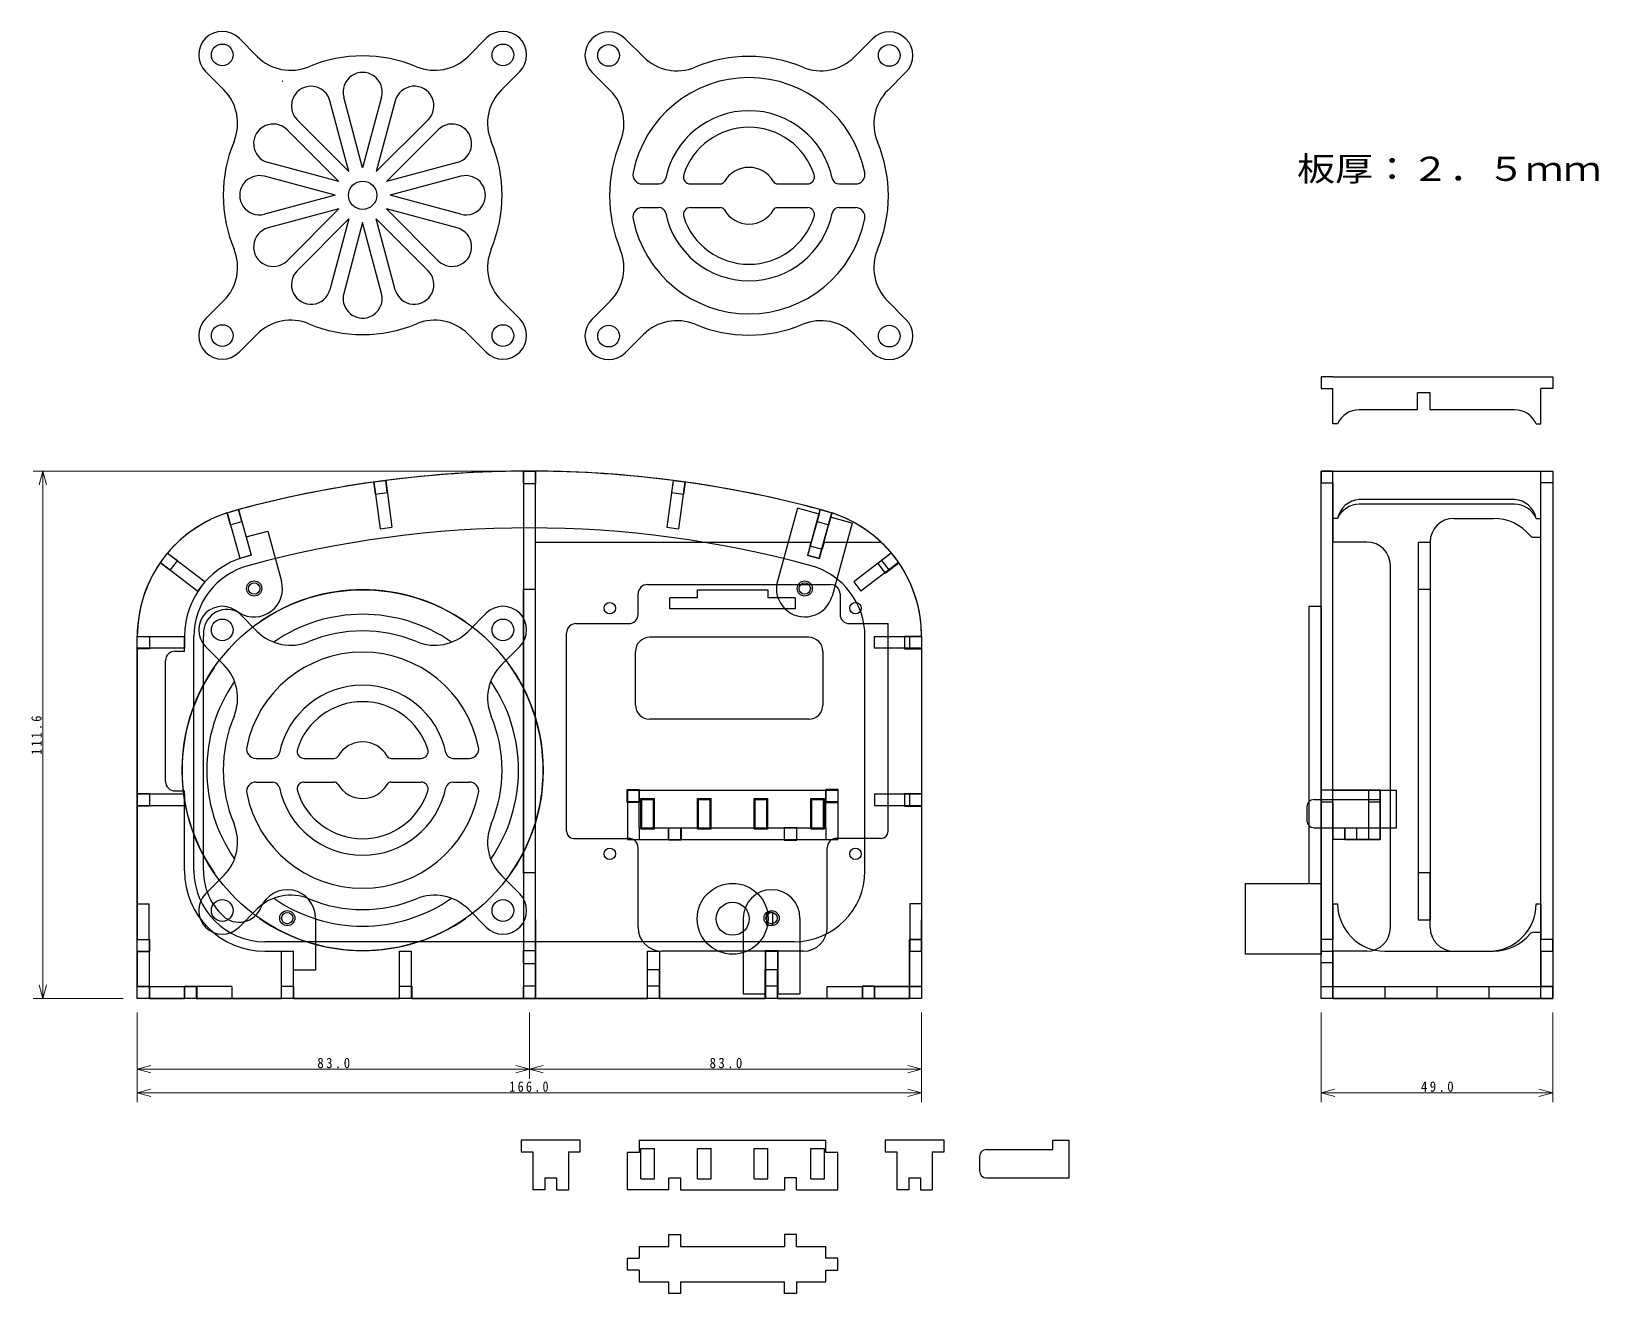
# Model space of a CAD drawing. Units: millimetres on the paper. Extents: x -174 to 157, y -135 to 132.
import ezdxf
from ezdxf.enums import TextEntityAlignment as Align

# ---------------------------------------------------------------- set-up
doc = ezdxf.new("R2010")
doc.units = ezdxf.units.MM
for name, color, linetype, lineweight in [('0-1_外形1(1)', 3, 'Continuous', 25), ('0-2_外形2(2)', 3, 'Continuous', 25), ('0-3_外形3(3)', 3, 'Continuous', 25), ('0-4_外形4(4)', 3, 'Continuous', 25), ('0-5_外形5(5)', 3, 'Continuous', 25), ('0-6_外形6(6)', 3, 'Continuous', 25), ('0-7_外形7(7)', 3, 'Continuous', 25), ('0-A_寸法文字(A)', 1, 'Continuous', 9)]:
    doc.layers.add(name, color=color, linetype=linetype, lineweight=lineweight)
doc.styles.add('ＭＳ ゴシック', font='')
doc.styles.get('ＭＳ ゴシック').set_extended_font_data('MS Gothic')

msp = doc.modelspace()

# ---------------------------------------------------------------- linework, layer by layer
at = {"layer": '0-1_外形1(1)'}
for p, q in [((-33.532, 13.961), (-18.612, 13.961)), ((-33.532, 12.261), (-33.532, 13.961)), ((-18.612, 13.961), (-18.612, 12.261)), ((-39.332, 9.941), (-39.332, 12.261)), ((-33.532, 12.261), (-39.332, 12.261)), ((-12.812, 12.261), (-18.612, 12.261)), ((95.962, -48.149), (95.962, 10.499)), ((-130.535, 9.035), (-126.675, 5.175)), ((-78.209, 9.035), (-82.07, 5.175)), ((-9.971, 3.928), (-43.621, 3.928)), ((-137.606, 1.964), (-133.746, -1.896)), ((-71.138, 1.964), (-74.998, -1.896)), ((-46.621, -10.404), (-46.621, 0.928)), ((-6.971, 0.928), (-6.971, -10.404)), ((-9.971, -13.404), (-43.621, -13.404)), ((-126.928, -21.699), (-123.458, -21.699)), ((-116.742, -21.699), (-110.435, -21.699)), ((-98.31, -21.699), (-92.003, -21.699)), ((-85.287, -21.699), (-81.817, -21.699)), ((-126.928, -26.699), (-123.458, -26.699)), ((-116.742, -26.699), (-110.435, -26.699)), ((-98.31, -26.699), (-92.003, -26.699)), ((-85.287, -26.699), (-81.817, -26.699)), ((-45.522, -30.199), (-42.622, -30.199)), ((-45.522, -36.599), (-45.522, -30.199)), ((-42.622, -36.599), (-42.622, -30.199)), ((-30.622, -36.599), (-30.622, -30.199)), ((-18.622, -36.599), (-18.622, -30.199)), ((-6.622, -36.599), (-6.622, -30.199)), ((-45.522, -36.599), (-42.622, -36.599)), ((-33.522, -36.599), (-30.622, -36.599)), ((-21.522, -36.599), (-18.622, -36.599)), ((-9.522, -36.599), (-6.622, -36.599)), ((-133.746, -46.502), (-137.606, -50.362)), ((-74.998, -46.502), (-71.138, -50.362)), ((-126.675, -53.573), (-130.535, -57.433)), ((-82.07, -53.573), (-78.209, -57.433))]:
    msp.add_line(p, q, dxfattribs=at)
for points in [[(98.462, 39.101), (147.462, 39.101), (147.462, -72.499), (98.462, -72.499)], [(98.462, -63.149), (82.462, -63.149), (82.462, -48.149), (98.462, -48.149)], [(-18.872, -54.249), (-17.672, -54.249), (-17.672, -57.049), (-18.872, -57.049)]]:
    msp.add_lwpolyline(points, close=True, dxfattribs=at)
for points in [[(-12.812, 12.261), (-12.812, 9.941), (-39.332, 9.941)], [(95.962, 10.499), (98.462, 10.499), (98.462, -58.898)], [(13.928, 4.201), (13.928, -72.499), (-152.072, -72.499), (-152.072, 4.201)], [(-33.522, -36.599), (-33.522, -30.199), (-30.622, -30.199)], [(-21.522, -36.599), (-21.522, -30.199), (-18.622, -30.199)], [(-9.522, -36.599), (-9.522, -30.199), (-6.622, -30.199)]]:
    msp.add_lwpolyline(points, dxfattribs=at)
for centre, radius in [((-134.071, 5.499), 2.3), ((-134.071, 5.499), 2.3), ((-74.674, 5.499), 2.3), ((-74.674, 5.499), 2.3), ((-26.072, -55.649), 7.5), ((-134.071, -53.898), 2.3), ((-134.071, -53.898), 2.3), ((-74.674, -53.898), 2.3), ((-74.674, -53.898), 2.3)]:
    msp.add_circle(centre, radius, dxfattribs=at)
for centre, radius, start, end in [((-69.072, -198.032), 237.133, 74.65343, 105.34657), ((-124.547, 4.101), 27.526, 105.34657, 180), ((-13.598, 4.101), 27.526, 0, 74.65343), ((-104.372, -24.199), 38.2, 55.23574, 124.76426), ((-134.071, 5.499), 5, 45, 225), ((-74.674, 5.499), 5, 315, 135), ((-104.372, -24.199), 33, 55.23574, 124.76426), ((-119.604, 12.246), 10, 225, 292.682), ((-104.372, -24.199), 29.5, 67.318, 112.682), ((-89.141, 12.246), 10, 247.318, 315), ((-43.621, 0.928), 3, 90, 180), ((-9.971, 0.928), 3, 0, 90), ((-104.372, -24.199), 25, 11.28282, 168.71718), ((-104.372, -24.199), 38.2, 145.23574, 214.76426), ((-140.817, -8.967), 10, 337.318, 45), ((-67.927, -8.967), 10, 135, 202.682), ((-104.372, -24.199), 38.2, 325.23574, 34.76426), ((-104.372, -24.199), 33, 145.23574, 214.76426), ((-104.372, -24.199), 18, 11.837, 168.163), ((-104.372, -24.199), 33, 325.23574, 34.76426), ((-104.372, -24.199), 14.5, 17.92021, 162.07979), ((-104.372, -24.199), 29.5, 157.318, 202.682), ((-104.372, -24.199), 29.5, 337.318, 22.682), ((-43.621, -10.404), 3, 180, 270), ((-9.971, -10.404), 3, 270, 0), ((-126.928, -19.699), 2, 168.71718, 270), ((-116.742, -20.199), 1.5, 162.07979, 270), ((-104.372, -24.199), 6, 30, 150), ((-92.003, -20.199), 1.5, 270, 17.92021), ((-81.817, -19.699), 2, 270, 11.28282), ((-123.458, -20.199), 1.5, 270, 348.163), ((-110.435, -20.699), 1, 270, 330), ((-98.31, -20.699), 1, 210, 270), ((-85.287, -20.199), 1.5, 191.837, 270), ((-126.928, -28.699), 2, 90, 191.28282), ((-104.372, -24.199), 25, 191.28282, 348.71718), ((-123.458, -28.199), 1.5, 11.837, 90), ((-104.372, -24.199), 18, 191.837, 348.163), ((-116.742, -28.199), 1.5, 90, 197.92021), ((-104.372, -24.199), 14.5, 197.92021, 342.07979), ((-110.435, -27.699), 1, 30, 90), ((-104.372, -24.199), 6, 210, 330), ((-98.31, -27.699), 1, 90, 150), ((-92.003, -28.199), 1.5, 342.07979, 90), ((-85.287, -28.199), 1.5, 90, 168.163), ((-81.817, -28.699), 2, 348.71718, 90), ((-140.817, -39.431), 10, 315, 22.682), ((-67.927, -39.431), 10, 157.318, 225), ((-134.071, -53.898), 5, 135, 315), ((-119.604, -60.644), 10, 67.318, 135), ((-104.372, -24.199), 33, 235.23574, 304.76426), ((-104.372, -24.199), 29.5, 247.318, 292.682), ((-89.141, -60.644), 10, 45, 112.682), ((-74.674, -53.898), 5, 225, 45), ((-104.372, -24.199), 38.2, 235.23574, 304.76426)]:
    msp.add_arc(centre, radius, start, end, dxfattribs=at)
at = {"layer": '0-2_外形2(2)'}
for p, q in [((-101.974, 36.807), (-99.496, 37.141)), ((-99.496, 37.141), (-98.161, 27.231)), ((-70.322, 39.098), (-70.322, -72.499)), ((-70.322, 39.098), (-67.822, 39.098)), ((-67.822, -72.499), (-67.822, 39.098)), ((-38.649, 37.141), (-36.171, 36.807)), ((-36.171, 36.807), (-37.506, 26.897)), ((98.462, -72.499), (98.462, 39.101)), ((98.462, 39.101), (147.462, 39.101)), ((100.962, -72.499), (100.962, 39.101)), ((144.962, -72.499), (144.962, 39.101)), ((147.462, 39.101), (147.462, -72.499)), ((-133.037, 30.315), (-130.626, 30.976)), ((-130.626, 30.976), (-127.979, 21.333)), ((-10.165, 21.333), (-7.519, 30.976)), ((-7.519, 30.976), (-5.108, 30.315)), ((139.379, 32.101), (106.544, 32.101)), ((101.962, 29.101), (100.962, 29.101)), ((143.962, 29.101), (144.962, 29.101)), ((-147.17, 19.78), (-145.654, 21.768)), ((-145.654, 21.768), (-137.702, 15.705)), ((7.509, 21.768), (-0.442, 15.705)), ((-147.17, 19.78), (-139.218, 13.717)), ((-139.218, 13.717), (-137.702, 15.705)), ((-0.442, 15.705), (1.073, 13.717)), ((-152.072, 1.601), (-152.072, 4.101)), ((3.928, 1.601), (3.928, 4.101)), ((-142.072, 1.601), (-152.072, 1.601)), ((13.928, 1.601), (3.928, 1.601)), ((-152.072, -29.199), (-142.072, -29.199)), ((-142.072, -29.199), (-142.072, -31.699)), ((-48.322, -28.399), (-48.322, -38.899)), ((-48.322, -28.399), (-45.822, -28.399)), ((-45.822, -36.399), (-45.822, -28.399)), ((-45.822, -28.399), (-6.322, -28.399)), ((-6.322, -36.399), (-6.322, -28.399)), ((-6.322, -28.399), (-3.822, -28.399)), ((-3.822, -28.399), (-3.822, -38.899)), ((3.928, -29.199), (13.928, -29.199)), ((13.928, -29.199), (13.928, -31.699)), ((110.962, -28.399), (100.962, -28.399)), ((100.962, -28.399), (110.962, -28.399)), ((108.462, -28.399), (108.462, -30.899)), ((110.962, -38.899), (110.962, -28.399)), ((110.962, -28.399), (114.412, -28.399)), ((110.962, -28.399), (110.962, -38.899)), ((114.412, -36.399), (114.412, -28.399)), ((-45.822, -30.899), (-48.322, -30.899)), ((-45.322, -36.399), (-45.322, -30.399)), ((-45.322, -30.399), (-42.822, -30.399)), ((-42.822, -36.399), (-42.822, -30.399)), ((-33.322, -36.399), (-33.322, -30.399)), ((-33.322, -30.399), (-30.822, -30.399)), ((-30.822, -36.399), (-30.822, -30.399)), ((-21.322, -36.399), (-21.322, -30.399)), ((-21.322, -30.399), (-18.822, -30.399)), ((-18.822, -36.399), (-18.822, -30.399)), ((-9.322, -36.399), (-9.322, -30.399)), ((-9.322, -30.399), (-6.822, -30.399)), ((-6.822, -36.399), (-6.822, -30.399)), ((-3.822, -30.899), (-6.322, -30.899)), ((95.462, -31.899), (95.462, -34.899)), ((96.962, -30.399), (98.462, -30.399)), ((108.462, -30.899), (108.462, -38.899)), ((108.462, -30.899), (110.962, -30.899)), ((108.462, -30.899), (110.962, -30.899)), ((108.462, -30.899), (108.462, -38.899)), ((-45.822, -36.399), (-45.822, -38.899)), ((-45.822, -36.399), (-6.322, -36.399)), ((-39.572, -38.899), (-39.572, -36.399)), ((-37.072, -36.399), (-37.072, -38.899)), ((-15.072, -38.899), (-15.072, -36.399)), ((-12.572, -36.399), (-12.572, -38.899)), ((-6.322, -36.399), (-6.322, -38.899)), ((96.962, -36.399), (98.462, -36.399)), ((103.462, -36.399), (103.462, -38.899)), ((103.462, -36.399), (105.962, -36.399)), ((103.462, -38.899), (103.462, -36.399)), ((105.962, -36.399), (105.962, -38.899)), ((110.962, -36.399), (114.412, -36.399)), ((-48.322, -38.899), (-3.822, -38.899)), ((103.462, -38.899), (100.962, -38.899)), ((110.962, -38.899), (100.962, -38.899)), ((103.462, -38.899), (110.962, -38.899)), ((-152.072, -52.499), (-149.572, -52.499)), ((-152.072, -52.499), (-152.072, -59.999)), ((-149.572, -59.999), (-149.572, -52.499)), ((11.428, -52.499), (11.428, -62.499)), ((13.928, -52.499), (11.428, -52.499)), ((13.928, -52.499), (13.928, -59.999)), ((100.962, -52.499), (101.962, -52.499)), ((143.962, -52.499), (144.962, -52.499)), ((11.428, -62.499), (13.928, -62.499)), ((11.428, -72.499), (11.428, -62.499)), ((100.962, -59.999), (98.462, -59.999)), ((98.462, -62.499), (100.962, -62.499)), ((111.962, -62.499), (134.962, -62.499)), ((147.462, -59.999), (144.962, -59.999)), ((144.962, -62.499), (147.462, -62.499)), ((-132.072, -69.999), (-139.572, -69.999)), ((-139.572, -72.499), (-132.072, -72.499)), ((-132.072, -69.999), (-132.072, -72.499)), ((-70.322, -72.499), (-67.822, -72.499)), ((-6.072, -72.499), (-6.072, -69.999)), ((-6.072, -69.999), (1.428, -69.999)), ((-6.072, -72.499), (1.428, -72.499)), ((3.928, -69.999), (13.928, -69.999)), ((98.462, -69.999), (147.462, -69.999)), ((147.462, -72.499), (98.462, -72.499)), ((111.962, -69.999), (111.962, -72.499)), ((122.962, -69.999), (122.962, -72.499)), ((133.962, -69.999), (133.962, -72.499))]:
    msp.add_line(p, q, dxfattribs=at)
for points in [[(-101.974, 36.807), (-100.639, 26.897), (-98.161, 27.231)], [(-38.649, 37.141), (-39.984, 27.231), (-37.506, 26.897)], [(-133.037, 30.315), (-130.39, 20.671), (-127.979, 21.333)], [(-10.165, 21.333), (-7.755, 20.671), (-5.108, 30.315)], [(7.509, 21.768), (9.025, 19.78), (1.073, 13.717)], [(-152.072, 4.101), (-142.072, 4.101), (-142.072, 1.601)], [(3.928, 4.101), (13.928, 4.101), (13.928, 1.601)], [(-152.072, -29.199), (-152.072, -31.699), (-142.072, -31.699)], [(3.928, -29.199), (3.928, -31.699), (13.928, -31.699)], [(100.962, -28.399), (98.462, -28.399), (98.462, -30.899), (100.962, -30.899), (100.962, -38.899)], [(103.462, -36.399), (105.962, -36.399), (105.962, -38.899)], [(-152.072, -62.499), (-152.072, -59.999), (-149.572, -59.999), (-149.572, -62.499)], [(-152.072, -62.499), (-149.572, -62.499), (-149.572, -72.499)], [(-142.072, -72.499), (-152.072, -72.499), (-152.072, -62.499)], [(13.928, -62.499), (13.928, -72.499), (3.928, -72.499), (3.928, -69.999)], [(13.928, -62.499), (13.928, -59.999), (11.428, -59.999)], [(-152.072, -69.999), (-142.072, -69.999), (-142.072, -72.499)], [(-142.072, -69.999), (-139.572, -69.999), (-139.572, -72.499), (-142.072, -72.499)], [(3.928, -69.999), (1.428, -69.999), (1.428, -72.499), (3.928, -72.499)]]:
    msp.add_lwpolyline(points, dxfattribs=at)
for points in [[(-121.572, -62.499), (-119.072, -62.499), (-119.072, -72.499), (-121.572, -72.499)], [(-96.572, -62.499), (-94.072, -62.499), (-94.072, -72.499), (-96.572, -72.499)], [(-44.072, -62.499), (-41.572, -62.499), (-41.572, -72.499), (-44.072, -72.499)], [(-19.072, -62.499), (-16.572, -62.499), (-16.572, -72.499), (-19.072, -72.499)]]:
    msp.add_lwpolyline(points, close=True, dxfattribs=at)
for centre, radius, start, end in [((106.544, 27.101), 5, 90, 156.42182), ((139.379, 27.101), 5, 23.57818, 90), ((96.962, -31.899), 1.5, 90, 180), ((96.962, -34.899), 1.5, 180, 270), ((111.962, -52.499), 10, 180, 270), ((133.962, -52.499), 10, 270, 0)]:
    msp.add_arc(centre, radius, start, end, dxfattribs=at)
at = {"layer": '0-3_外形3(3)'}
for p, q in [((-102.073, 36.793), (-101.726, 34.217)), ((-38.649, 37.141), (-38.996, 34.564)), ((-36.419, 34.217), (-36.072, 36.793)), ((-38.996, 34.564), (-36.419, 34.217)), ((-133.125, 30.256), (-132.437, 27.749)), ((-7.52, 30.973), (-8.208, 28.466)), ((-5.708, 27.749), (-5.02, 30.256)), ((-8.208, 28.466), (-5.708, 27.749)), ((-145.654, 21.768), (-143.584, 20.19)), ((-143.584, 20.19), (-145.161, 18.122)), ((7.509, 21.768), (5.44, 20.19)), ((5.44, 20.19), (7.016, 18.122)), ((-145.161, 18.122), (-147.227, 19.698)), ((7.016, 18.122), (9.082, 19.698)), ((-33.532, 13.961), (-18.612, 13.961)), ((-33.532, 12.261), (-33.532, 13.961)), ((-18.612, 13.961), (-18.612, 12.261)), ((-39.332, 9.941), (-39.332, 12.261)), ((-33.532, 12.261), (-39.332, 12.261)), ((-12.812, 12.261), (-18.612, 12.261)), ((-9.971, 3.928), (-43.621, 3.928)), ((-152.072, 1.501), (-152.072, -29.099)), ((-149.472, 1.501), (-152.072, 1.501)), ((-46.621, -10.404), (-46.621, 0.928)), ((-6.971, 0.928), (-6.971, -10.404)), ((11.328, 1.501), (13.928, 1.501)), ((-9.971, -13.404), (-43.621, -13.404)), ((-152.072, -29.099), (-149.472, -29.099)), ((-149.472, -29.099), (-149.472, -31.799)), ((-48.422, -30.999), (-48.422, -28.299)), ((-3.722, -30.999), (-3.722, -28.299)), ((-149.472, -31.799), (-152.072, -31.799)), ((-45.522, -30.199), (-42.622, -30.199)), ((-45.522, -36.599), (-45.522, -30.199)), ((-42.622, -36.599), (-42.622, -30.199)), ((-30.622, -36.599), (-30.622, -30.199)), ((-18.622, -36.599), (-18.622, -30.199)), ((-6.622, -36.599), (-6.622, -30.199)), ((11.328, -31.799), (13.928, -31.799)), ((13.928, -31.799), (13.928, -59.999)), ((-15.172, -36.399), (-15.172, -38.999)), ((-12.472, -36.399), (-15.172, -36.399)), ((-12.472, -38.999), (-12.472, -36.399)), ((-45.522, -36.599), (-42.622, -36.599)), ((-36.972, -38.999), (-39.572, -38.999)), ((-33.522, -36.599), (-30.622, -36.599)), ((-21.522, -36.599), (-18.622, -36.599)), ((-15.172, -38.999), (-12.472, -38.999)), ((-9.522, -36.599), (-6.622, -36.599)), ((-152.072, -62.599), (-149.472, -62.599)), ((-152.072, -62.599), (-152.072, -69.899)), ((-149.472, -59.999), (-149.472, -62.599)), ((-70.422, -62.399), (-70.422, -65.099)), ((-67.722, -62.399), (-70.422, -62.399)), ((-67.722, -65.099), (-67.722, -62.399)), ((11.328, -59.999), (13.928, -59.999)), ((11.328, -62.599), (11.328, -59.999)), ((13.928, -62.599), (11.328, -62.599)), ((13.928, -62.599), (13.928, -69.899)), ((-70.422, -65.099), (-67.722, -65.099)), ((-142.072, -69.899), (-139.472, -69.899)), ((-139.472, -69.899), (-139.472, -72.499)), ((-118.972, -72.499), (-96.672, -72.499)), ((-93.972, -72.499), (-44.172, -72.499)), ((-41.572, -72.499), (-41.572, -69.899)), ((-41.572, -72.499), (-19.172, -72.499)), ((-16.572, -72.499), (-16.572, -69.899)), ((-16.572, -72.499), (1.328, -72.499)), ((1.328, -69.899), (1.328, -72.499)), ((3.928, -69.899), (1.328, -69.899)), ((3.928, -72.499), (3.928, -69.899)), ((3.928, -72.499), (11.328, -72.499)), ((11.328, -69.899), (13.928, -69.899)), ((11.328, -72.499), (11.328, -69.899))]:
    msp.add_line(p, q, dxfattribs=at)
for points in [[(-101.726, 34.217), (-99.149, 34.564), (-99.496, 37.141)], [(-70.422, 39.098), (-70.422, 36.498), (-67.722, 36.498), (-67.722, 39.098)], [(-132.437, 27.749), (-129.937, 28.466), (-130.625, 30.973)], [(-12.812, 12.261), (-12.812, 9.941), (-39.332, 9.941)], [(-152.072, 4.101), (-149.472, 4.101), (-149.472, 1.501)], [(13.928, 4.101), (11.328, 4.101), (11.328, 1.501)], [(13.928, 1.501), (13.928, -29.199), (11.328, -29.199), (11.328, -31.799)], [(-48.422, -28.299), (-45.822, -28.299), (-45.822, -30.999), (-48.422, -30.999)], [(-3.722, -28.299), (-6.322, -28.299), (-6.322, -30.999), (-3.722, -30.999)], [(-152.072, -31.799), (-152.072, -59.999), (-149.472, -59.999)], [(-33.522, -36.599), (-33.522, -30.199), (-30.622, -30.199)], [(-21.522, -36.599), (-21.522, -30.199), (-18.622, -30.199)], [(-9.522, -36.599), (-9.522, -30.199), (-6.622, -30.199)], [(-39.672, -38.999), (-39.672, -36.399), (-36.972, -36.399), (-36.972, -38.999)], [(-152.072, -69.899), (-149.472, -69.899), (-149.472, -72.499)], [(-149.472, -72.499), (-142.072, -72.499), (-142.072, -69.899)], [(-139.472, -72.499), (-121.572, -72.499), (-121.572, -69.899), (-118.972, -69.899), (-118.972, -72.499)], [(-96.572, -72.499), (-96.572, -69.899), (-93.972, -69.899), (-93.972, -72.499)], [(-41.572, -69.899), (-44.172, -69.899), (-44.172, -72.499)], [(-16.572, -69.899), (-19.172, -69.899), (-19.172, -72.499)]]:
    msp.add_lwpolyline(points, dxfattribs=at)
msp.add_lwpolyline([(-18.872, -54.249), (-17.672, -54.249), (-17.672, -57.049), (-18.872, -57.049)], close=True, dxfattribs=at)
for centre, radius in [((-104.372, -24.199), 38.2), ((-134.071, 5.499), 2.3), ((-74.674, 5.499), 2.3), ((-134.071, -53.898), 2.3), ((-74.674, -53.898), 2.3), ((-26.072, -55.649), 3.5)]:
    msp.add_circle(centre, radius, dxfattribs=at)
for centre, radius, start, end in [((-69.072, -198.032), 237.133, 97.99947, 105.04454), ((-69.072, -198.032), 237.133, 90.32619, 97.37126), ((-69.072, -198.032), 237.133, 82.62874, 89.67381), ((-69.072, -198.032), 237.133, 74.95546, 82.00053), ((-124.546, 4.101), 27.526, 108.15775, 140.07049), ((-13.598, 4.101), 27.526, 39.92951, 71.84225), ((-124.546, 4.101), 27.526, 145.48446, 180), ((-13.598, 4.101), 27.526, 0, 34.51554), ((-43.621, 0.928), 3, 90, 180), ((-9.971, 0.928), 3, 0, 90), ((-43.621, -10.404), 3, 180, 270), ((-9.971, -10.404), 3, 270, 0)]:
    msp.add_arc(centre, radius, start, end, dxfattribs=at)
at = {"layer": '0-4_外形4(4)'}
for p, q in [((98.462, 56.601), (100.962, 56.601)), ((100.962, 59.101), (144.962, 59.101)), ((100.962, 49.101), (100.962, 56.601)), ((147.462, 56.601), (144.962, 56.601)), ((144.962, 49.101), (144.962, 56.601)), ((121.532, 55.701), (118.832, 55.701)), ((118.832, 52.101), (118.832, 55.701)), ((118.832, 52.101), (106.544, 52.101)), ((101.962, 49.101), (100.962, 49.101)), ((143.962, 49.101), (144.962, 49.101)), ((98.462, 36.601), (100.962, 36.601)), ((100.962, 39.101), (144.962, 39.101)), ((100.962, 29.101), (100.962, 36.601)), ((147.462, 36.601), (144.962, 36.601)), ((144.962, 29.101), (144.962, 36.601)), ((139.379, 33.101), (106.544, 33.101)), ((101.962, 29.101), (100.962, 29.101)), ((143.962, 29.101), (144.962, 29.101)), ((-9.733, 23.288), (-7.129, 22.573)), ((-6.71, 24.101), (-7.129, 22.573)), ((-6.71, 24.101), (5.314, 24.101)), ((119.032, 24.101), (119.032, -55.899)), ((7.509, 21.768), (4.643, 19.583)), ((4.643, 19.583), (6.22, 17.515)), ((6.22, 17.515), (9.082, 19.698)), ((-44.072, 15.101), (-5.351, 15.101)), ((-46.072, 8.822), (-46.072, 13.101)), ((-3.351, 13.101), (-3.351, 8.822)), ((-59.227, 6.822), (-48.072, 6.822)), ((-1.351, 6.822), (6.823, 6.822)), ((6.823, -37.121), (6.823, 6.822)), ((-61.227, -37.121), (-61.227, 4.822)), ((10.328, 4.101), (10.328, 1.501)), ((13.928, 4.101), (10.328, 4.101)), ((10.328, 1.501), (13.928, 1.501)), ((13.928, 1.501), (13.928, -29.199)), ((10.328, -29.199), (10.328, -31.799)), ((13.928, -29.199), (10.328, -29.199)), ((110.962, -28.399), (114.412, -28.399)), ((95.462, -31.899), (95.462, -34.899)), ((-59.727, -38.621), (-48.072, -38.621)), ((5.323, -38.621), (-4.072, -38.621)), ((-46.072, -57.499), (-46.072, -40.621)), ((-6.072, -57.499), (-6.072, -40.621)), ((-67.822, -55.899), (-67.822, -45.899)), ((100.962, -52.499), (101.962, -52.499)), ((100.962, -52.499), (100.962, -59.999)), ((143.962, -52.499), (144.962, -52.499)), ((144.962, -52.499), (144.962, -59.999)), ((-67.822, -55.899), (-67.822, -72.499)), ((13.928, -62.499), (13.928, -55.899)), ((119.032, -55.899), (121.532, -55.899)), ((-11.072, -62.499), (-41.072, -62.499)), ((13.928, -62.599), (11.328, -62.599)), ((98.462, -62.499), (100.962, -62.499)), ((100.962, -62.499), (100.962, -69.999)), ((111.962, -62.499), (134.962, -62.499)), ((144.962, -62.499), (144.962, -69.999)), ((-44.172, -66.399), (-44.172, -72.499)), ((-44.172, -66.399), (-41.572, -66.399)), ((-41.572, -72.499), (-41.572, -66.399)), ((-16.572, -72.499), (-16.572, -66.399)), ((-67.822, -72.499), (-44.072, -72.499)), ((-41.472, -72.499), (-19.172, -72.499)), ((-16.572, -72.499), (3.928, -72.499)), ((4.028, -72.499), (4.028, -69.899)), ((100.962, -69.999), (111.962, -69.999)), ((111.962, -69.999), (111.962, -72.499)), ((122.962, -72.499), (111.962, -72.499)), ((122.962, -69.999), (122.962, -72.499)), ((122.962, -69.999), (133.962, -69.999)), ((133.962, -69.999), (133.962, -72.499)), ((147.462, -72.499), (133.962, -72.499)), ((144.962, -69.999), (147.462, -69.999)), ((147.462, -69.999), (147.462, -72.499)), ((-45.822, -102.499), (-6.322, -102.499)), ((-6.322, -105.099), (-6.322, -102.499)), ((41.678, -102.499), (45.128, -102.499)), ((-68.322, -104.999), (-68.322, -112.999)), ((-60.822, -104.999), (-60.822, -112.999)), ((-48.322, -112.999), (-48.322, -105.099)), ((-45.522, -104.299), (-42.622, -104.299)), ((-45.522, -110.699), (-45.522, -104.299)), ((-42.622, -110.699), (-42.622, -104.299)), ((-30.622, -110.699), (-30.622, -104.299)), ((-18.622, -110.699), (-18.622, -104.299)), ((-6.622, -110.699), (-6.622, -104.299)), ((-3.822, -105.099), (-6.322, -105.099)), ((-3.822, -112.999), (-3.822, -105.099)), ((16.178, -104.999), (16.178, -112.999)), ((26.178, -105.999), (26.178, -108.999)), ((-45.522, -110.699), (-42.622, -110.699)), ((-39.572, -110.499), (-37.072, -110.499)), ((-39.572, -112.999), (-39.572, -110.499)), ((-37.072, -110.499), (-37.072, -112.999)), ((-33.522, -110.699), (-30.622, -110.699)), ((-21.522, -110.699), (-18.622, -110.699)), ((-12.572, -110.499), (-15.072, -110.499)), ((-15.072, -110.499), (-15.072, -112.999)), ((-12.572, -112.999), (-12.572, -110.499)), ((-9.522, -110.699), (-6.622, -110.699)), ((-39.572, -112.999), (-48.322, -112.999)), ((-37.072, -112.999), (-15.072, -112.999)), ((-12.572, -112.999), (-3.822, -112.999)), ((-39.572, -124.999), (-39.572, -122.499)), ((-12.572, -124.999), (-12.572, -122.499)), ((-45.822, -124.999), (-39.572, -124.999)), ((-45.822, -124.999), (-45.822, -127.499)), ((-37.072, -124.999), (-15.072, -124.999)), ((-12.572, -124.999), (-6.322, -124.999)), ((-6.322, -127.499), (-6.322, -124.999)), ((-45.822, -129.999), (-45.822, -132.499)), ((-45.822, -132.499), (-39.572, -132.499)), ((-37.072, -132.499), (-15.072, -132.499)), ((-12.572, -132.499), (-6.322, -132.499)), ((-6.322, -132.499), (-6.322, -129.999))]:
    msp.add_line(p, q, dxfattribs=at)
for points in [[(100.962, 59.101), (98.462, 59.101), (98.462, 56.601)], [(144.962, 59.101), (147.462, 59.101), (147.462, 56.601)], [(139.379, 52.101), (121.532, 52.101), (121.532, 55.701)], [(100.962, 39.101), (98.462, 39.101), (98.462, 36.601)], [(144.962, 39.101), (147.462, 39.101), (147.462, 36.601)], [(-67.822, -45.899), (-70.322, -45.899), (-70.322, 14.101), (-67.822, 14.101), (-67.822, 24.101)], [(-67.822, 24.101), (-9.509, 24.101), (-9.733, 23.288)], [(119.032, 24.101), (121.532, 24.101), (121.532, -55.899)], [(96.962, -36.399), (114.412, -36.399), (114.412, -28.399)], [(96.962, -30.399), (110.962, -30.399), (110.962, -28.399)], [(10.328, -31.799), (13.928, -31.799), (13.928, -55.899)], [(4.028, -69.899), (11.328, -69.899), (11.328, -62.599)], [(100.962, -59.999), (98.462, -59.999), (98.462, -62.499)], [(144.962, -62.499), (147.462, -62.499), (147.462, -59.999), (144.962, -59.999)], [(-19.172, -72.499), (-19.172, -66.399), (-16.572, -66.399)], [(-58.322, -102.499), (-70.822, -102.499), (-70.822, -104.999), (-68.322, -104.999)], [(-60.822, -104.999), (-58.322, -104.999), (-58.322, -102.499)], [(-45.822, -102.499), (-45.822, -105.099), (-48.322, -105.099)], [(18.678, -102.499), (6.178, -102.499), (6.178, -104.999), (8.678, -104.999), (8.678, -112.999)], [(16.178, -104.999), (18.678, -104.999), (18.678, -102.499)], [(27.678, -110.499), (45.128, -110.499), (45.128, -102.499)], [(27.678, -104.499), (41.678, -104.499), (41.678, -102.499)], [(-33.522, -110.699), (-33.522, -104.299), (-30.622, -104.299)], [(-21.522, -110.699), (-21.522, -104.299), (-18.622, -104.299)], [(-9.522, -110.699), (-9.522, -104.299), (-6.622, -104.299)], [(-65.822, -110.499), (-65.822, -112.999), (-68.322, -112.999)], [(-65.822, -110.499), (-63.322, -110.499), (-63.322, -112.999), (-60.822, -112.999)], [(11.178, -110.499), (11.178, -112.999), (8.678, -112.999)], [(11.178, -110.499), (13.678, -110.499), (13.678, -112.999), (16.178, -112.999)], [(-39.572, -122.499), (-37.072, -122.499), (-37.072, -124.999)], [(-12.572, -122.499), (-15.072, -122.499), (-15.072, -124.999)], [(-45.822, -129.999), (-48.322, -129.999), (-48.322, -127.499), (-45.822, -127.499)], [(-6.322, -129.999), (-3.822, -129.999), (-3.822, -127.499), (-6.322, -127.499)], [(-37.072, -132.499), (-37.072, -134.999), (-39.572, -134.999), (-39.572, -132.499)], [(-12.572, -132.499), (-12.572, -134.999), (-15.072, -134.999), (-15.072, -132.499)]]:
    msp.add_lwpolyline(points, dxfattribs=at)
for centre in [(-52.072, 10.101), (-0.072, 10.101), (-52.072, -41.899), (-0.072, -41.899)]:
    msp.add_circle(centre, 1.2, dxfattribs=at)
for centre, radius, start, end in [((106.544, 47.101), 5, 90, 156.42182), ((139.379, 47.101), 5, 23.57818, 90), ((106.861, 28.101), 5, 93.62089, 168.46304), ((139.063, 28.101), 5, 11.53696, 86.37911), ((-13.598, 4.101), 27.526, 39.92951, 46.60103), ((-13.598, 4.101), 27.526, 0, 34.51554), ((-44.072, 13.101), 2, 90, 180), ((-5.351, 13.101), 2, 0, 90), ((-59.227, 4.822), 2, 90, 180), ((-48.072, 8.822), 2, 270, 0), ((-1.351, 8.822), 2, 180, 270), ((96.962, -31.899), 1.5, 90, 180), ((96.962, -34.899), 1.5, 180, 270), ((-59.727, -37.121), 1.5, 180, 270), ((-48.072, -40.621), 2, 0, 90), ((-4.072, -40.621), 2, 90, 180), ((5.323, -37.121), 1.5, 270, 0), ((111.962, -52.499), 10, 180, 270), ((133.962, -52.499), 10, 270, 0), ((-41.072, -57.499), 5, 180, 270), ((-11.072, -57.499), 5, 270, 0), ((27.678, -105.999), 1.5, 90, 180), ((27.678, -108.999), 1.5, 180, 270)]:
    msp.add_arc(centre, radius, start, end, dxfattribs=at)
at = {"layer": '0-5_外形5(5)'}
for p, q in [((-102.073, 36.793), (-101.726, 34.217)), ((-99.149, 34.564), (-99.496, 37.141)), ((-36.419, 34.217), (-36.072, 36.793)), ((100.962, 39.101), (144.962, 39.101)), ((144.962, 25.101), (144.962, 36.601)), ((-101.726, 34.217), (-99.149, 34.564)), ((-133.125, 30.256), (-132.437, 27.749)), ((-129.937, 28.466), (-130.625, 30.973)), ((-5.708, 27.749), (-5.02, 30.256)), ((-132.437, 27.749), (-129.937, 28.466)), ((126.532, 29.101), (134.962, 29.101)), ((108.132, 24.101), (100.962, 24.101)), ((121.532, 24.101), (121.532, 14.101)), ((143.447, 25.101), (144.962, 25.101)), ((-145.161, 18.122), (-147.227, 19.698)), ((7.016, 18.122), (9.082, 19.698)), ((113.132, -57.499), (113.132, 19.101)), ((119.032, 14.101), (119.032, -45.899)), ((119.032, 14.101), (121.532, 14.101)), ((-140.072, -45.499), (-140.072, 4.101)), ((1.928, -45.499), (1.928, 4.101)), ((11.328, 4.101), (11.328, 1.501)), ((13.928, 4.101), (11.328, 4.101)), ((-152.072, 1.501), (-152.072, -29.099)), ((-149.472, 1.501), (-152.072, 1.501)), ((11.328, 1.501), (13.928, 1.501)), ((13.928, 1.501), (13.928, -29.199)), ((-152.072, -29.099), (-149.472, -29.099)), ((-149.472, -29.099), (-149.472, -31.799)), ((11.328, -29.199), (11.328, -31.799)), ((13.928, -29.199), (11.328, -29.199)), ((-149.472, -31.799), (-152.072, -31.799)), ((11.328, -31.799), (13.928, -31.799)), ((13.928, -31.799), (13.928, -59.999)), ((121.532, -45.899), (119.032, -45.899)), ((121.532, -57.499), (121.532, -45.899)), ((143.447, -58.499), (144.962, -58.499)), ((144.962, -69.999), (144.962, -58.499)), ((-152.072, -62.599), (-149.472, -62.599)), ((-152.072, -62.599), (-152.072, -69.899)), ((-13.072, -60.499), (-125.072, -60.499)), ((13.928, -62.599), (11.328, -62.599)), ((13.928, -62.599), (13.928, -69.899)), ((98.462, -62.499), (100.962, -62.499)), ((98.462, -64.999), (98.462, -62.499)), ((108.132, -62.499), (100.962, -62.499)), ((126.532, -62.499), (134.962, -62.499)), ((100.962, -64.999), (98.462, -64.999)), ((100.962, -64.999), (100.962, -72.499)), ((-149.472, -72.499), (-142.072, -72.499)), ((-142.072, -69.899), (-139.472, -69.899)), ((-142.072, -69.899), (-142.072, -72.499)), ((-139.472, -69.899), (-139.472, -72.499)), ((-139.472, -72.499), (-121.572, -72.499)), ((-118.972, -72.499), (-96.572, -72.499)), ((-93.972, -72.499), (-70.422, -72.499)), ((-70.422, -69.899), (-70.422, -72.499)), ((-67.722, -69.899), (-70.422, -69.899)), ((-67.722, -72.499), (-67.722, -69.899)), ((-67.722, -72.499), (-44.172, -72.499)), ((-41.572, -72.499), (-19.172, -72.499)), ((-16.572, -72.499), (1.328, -72.499)), ((1.328, -69.899), (1.328, -72.499)), ((3.928, -72.499), (11.328, -72.499)), ((11.328, -69.899), (13.928, -69.899)), ((11.328, -72.499), (11.328, -69.899)), ((100.962, -72.499), (144.962, -72.499)), ((147.462, -69.999), (144.962, -69.999))]:
    msp.add_line(p, q, dxfattribs=at)
for points in [[(-70.422, 39.098), (-70.422, 36.498), (-67.722, 36.498), (-67.722, 39.098)], [(-38.649, 37.141), (-38.996, 34.564), (-36.419, 34.217)], [(100.962, 39.101), (98.462, 39.101), (98.462, 36.601)], [(98.462, 36.601), (100.962, 36.601), (100.962, 24.101)], [(144.962, 39.101), (147.462, 39.101), (147.462, 36.601), (144.962, 36.601)], [(-7.52, 30.973), (-8.208, 28.466), (-5.708, 27.749)], [(-145.654, 21.768), (-143.584, 20.19), (-145.161, 18.122)], [(7.509, 21.768), (5.44, 20.19), (7.016, 18.122)], [(-152.072, 4.101), (-149.472, 4.101), (-149.472, 1.501)], [(-152.072, -31.799), (-152.072, -59.999), (-149.472, -59.999), (-149.472, -62.599)], [(11.328, -62.599), (11.328, -59.999), (13.928, -59.999)], [(-152.072, -69.899), (-149.472, -69.899), (-149.472, -72.499)], [(-121.572, -72.499), (-121.572, -69.899), (-118.972, -69.899), (-118.972, -72.499)], [(-96.572, -72.499), (-96.572, -69.899), (-93.972, -69.899), (-93.972, -72.499)], [(-41.572, -72.499), (-41.572, -69.899), (-44.172, -69.899), (-44.172, -72.499)], [(-16.572, -72.499), (-16.572, -69.899), (-19.172, -69.899), (-19.172, -72.499)], [(3.928, -72.499), (3.928, -69.899), (1.328, -69.899)], [(144.962, -72.499), (147.462, -72.499), (147.462, -69.999)]]:
    msp.add_lwpolyline(points, dxfattribs=at)
for centre in [(-127.332, 14.252), (-10.813, 14.252), (-120.322, -55.499), (-17.822, -55.499)]:
    msp.add_circle(centre, 1.6, dxfattribs=at)
for centre, radius, start, end in [((-69.072, -198.032), 237.133, 97.99947, 105.04454), ((-69.072, -198.032), 237.133, 90.32619, 97.37126), ((-69.072, -198.032), 237.133, 82.62874, 89.67381), ((-69.072, -198.032), 237.133, 74.95546, 82.00053), ((-124.546, 4.101), 27.526, 108.15775, 140.07049), ((-13.598, 4.101), 27.526, 39.92951, 71.84225), ((-69.072, -198.032), 225.133, 74.65343, 105.34657), ((126.532, 24.101), 5, 90, 180), ((134.962, 19.101), 10, 39.5212, 90), ((108.132, 19.101), 5, 0, 90), ((143.447, 26.101), 1, 219.5212, 270), ((-124.546, 4.101), 27.526, 145.48446, 180), ((-124.546, 4.101), 15.526, 105.34657, 180), ((-13.598, 4.101), 15.526, 0, 74.65343), ((-13.598, 4.101), 27.526, 0, 34.51554), ((-125.072, -45.499), 15, 180, 270), ((-13.072, -45.499), 15, 270, 0), ((108.132, -57.499), 5, 270, 0), ((126.532, -57.499), 5, 180, 270), ((134.962, -52.499), 10, 270, 320.4788), ((143.447, -59.499), 1, 90, 140.4788)]:
    msp.add_arc(centre, radius, start, end, dxfattribs=at)
at = {"layer": '0-6_外形6(6)'}
for p, q in [((-12.364, 31.269), (-16.599, 15.84)), ((-7.793, 30.015), (-12.364, 31.269)), ((-7.793, 30.015), (-10.202, 21.239)), ((-5.363, 29.348), (-7.771, 20.572)), ((-0.792, 28.093), (-5.363, 29.348)), ((-0.792, 28.093), (-5.027, 12.664)), ((-129.027, 25.189), (-127.958, 21.292)), ((-7.771, 20.572), (-10.202, 21.239)), ((-138.072, -45.499), (-138.072, 4.101)), ((-146.072, -26.599), (-146.072, -0.999)), ((-144.072, -28.599), (-142.072, -28.599)), ((-142.072, -45.499), (-142.072, -28.599)), ((-23.822, -55.499), (-23.822, -71.499)), ((-11.822, -55.499), (-11.822, -71.499)), ((-125.072, -62.499), (-118.972, -62.499)), ((-16.472, -62.399), (-19.172, -62.399)), ((-19.172, -62.399), (-19.172, -71.499)), ((-16.472, -71.499), (-16.472, -62.399)), ((-23.822, -71.499), (-19.172, -71.499)), ((-16.472, -71.499), (-11.822, -71.499))]:
    msp.add_line(p, q, dxfattribs=at)
for points in [[(-129.027, 25.189), (-124.437, 26.372), (-121.546, 15.84)], [(-144.072, 1.001), (-142.072, 1.001), (-142.072, 4.101)], [(-114.322, -55.499), (-114.322, -66.499), (-118.972, -66.499), (-118.972, -62.499)]]:
    msp.add_lwpolyline(points, dxfattribs=at)
for centre in [(-127.332, 14.252), (-10.813, 14.252), (-120.322, -55.499), (-17.822, -55.499)]:
    msp.add_circle(centre, 1.2, dxfattribs=at)
for centre, radius, start, end in [((-124.546, 4.101), 17.526, 101.22382, 180), ((-127.332, 14.252), 6, 238.74463, 15.34657), ((-10.813, 14.252), 6, 164.65343, 344.65343), ((-133.04, 4.848), 5, 58.74463, 174.97273), ((-124.546, 4.101), 13.526, 174.97273, 180), ((-144.072, -0.999), 2, 90, 180), ((-144.072, -26.599), 2, 180, 270), ((-125.072, -45.499), 17, 180, 270), ((-125.072, -45.499), 13, 180, 227.13148), ((-120.322, -55.499), 6, 0, 157.91013), ((-17.822, -55.499), 6, 0, 180), ((-130.515, -51.362), 5, 227.13148, 337.91013)]:
    msp.add_arc(centre, radius, start, end, dxfattribs=at)
at = {"layer": '0-7_外形7(7)'}
for p, q in [((-130.535, 130.735), (-126.675, 126.875)), ((-78.209, 130.735), (-82.07, 126.875)), ((-48.785, 130.635), (-44.925, 126.775)), ((3.541, 130.635), (-0.32, 126.775)), ((-137.606, 123.664), (-133.746, 119.804)), ((-71.138, 123.664), (-74.998, 119.804)), ((-55.856, 123.564), (-51.996, 119.704)), ((10.612, 123.564), (6.752, 119.704)), ((-104.372, 103.296), (-108.385, 118.272)), ((-100.36, 118.272), (-104.372, 103.296)), ((-97.462, 117.495), (-101.475, 102.52)), ((-90.512, 113.483), (-101.475, 102.52)), ((-120.354, 111.361), (-109.392, 100.399)), ((-88.391, 111.361), (-99.353, 100.399)), ((-109.392, 100.399), (-124.367, 104.411)), ((-84.378, 104.411), (-99.353, 100.399)), ((-110.168, 97.501), (-125.143, 101.514)), ((-83.602, 101.514), (-98.577, 97.501)), ((-45.178, 99.901), (-41.708, 99.901)), ((-34.992, 99.901), (-28.685, 99.901)), ((-16.56, 99.901), (-10.253, 99.901)), ((-3.537, 99.901), (-0.067, 99.901)), ((-110.168, 97.501), (-125.143, 93.488)), ((-83.602, 93.488), (-98.577, 97.501)), ((-109.392, 94.603), (-124.367, 90.591)), ((-109.392, 94.603), (-120.354, 83.641)), ((-45.178, 94.901), (-41.708, 94.901)), ((-34.992, 94.901), (-28.685, 94.901)), ((-16.56, 94.901), (-10.253, 94.901)), ((-3.537, 94.901), (-0.067, 94.901)), ((-107.27, 92.482), (-118.233, 81.519)), ((-107.27, 92.482), (-111.283, 77.507)), ((-101.475, 92.482), (-90.512, 81.519)), ((-97.462, 77.507), (-101.475, 92.482)), ((-133.746, 75.198), (-137.606, 71.338)), ((-74.998, 75.198), (-71.138, 71.338)), ((-51.996, 75.098), (-55.856, 71.238)), ((6.752, 75.098), (10.612, 71.238)), ((-126.675, 68.127), (-130.535, 64.267)), ((-82.07, 68.127), (-78.209, 64.267)), ((-44.925, 68.027), (-48.785, 64.167)), ((-0.32, 68.027), (3.541, 64.167)), ((-130.535, 9.035), (-126.675, 5.175)), ((-78.209, 9.035), (-82.07, 5.175)), ((-137.606, 1.964), (-133.746, -1.896)), ((-71.138, 1.964), (-74.998, -1.896)), ((-126.928, -21.699), (-123.458, -21.699)), ((-116.742, -21.699), (-110.435, -21.699)), ((-98.31, -21.699), (-92.003, -21.699)), ((-85.287, -21.699), (-81.817, -21.699)), ((-126.928, -26.699), (-123.458, -26.699)), ((-116.742, -26.699), (-110.435, -26.699)), ((-98.31, -26.699), (-92.003, -26.699)), ((-85.287, -26.699), (-81.817, -26.699)), ((-133.746, -46.502), (-137.606, -50.362)), ((-74.998, -46.502), (-71.138, -50.362)), ((-126.675, -53.573), (-130.535, -57.433)), ((-82.07, -53.573), (-78.209, -57.433))]:
    msp.add_line(p, q, dxfattribs=at)
for points in [[(-118.233, 113.483), (-107.27, 102.52), (-111.283, 117.495)], [(-84.378, 90.591), (-99.353, 94.603), (-88.391, 83.641)], [(-100.36, 76.73), (-104.372, 91.705), (-108.385, 76.73)]]:
    msp.add_lwpolyline(points, dxfattribs=at)
for centre, radius in [((-134.071, 127.199), 2.3), ((-74.674, 127.199), 2.3), ((-52.321, 127.099), 2.3), ((7.076, 127.099), 2.3), ((-104.372, 97.501), 3), ((-134.071, 67.802), 2.3), ((-74.674, 67.802), 2.3), ((-52.321, 67.702), 2.3), ((7.076, 67.702), 2.3), ((-134.071, 5.499), 2.3), ((-74.674, 5.499), 2.3), ((-134.071, -53.898), 2.3), ((-74.674, -53.898), 2.3)]:
    msp.add_circle(centre, radius, dxfattribs=at)
for centre, radius, start, end in [((-134.071, 127.199), 5, 45, 225), ((-74.674, 127.199), 5, 315, 135), ((-52.321, 127.099), 5, 45, 225), ((7.076, 127.099), 5, 315, 135), ((-119.604, 133.946), 10, 225, 292.682), ((-104.372, 97.501), 29.5, 67.318, 112.682), ((-89.141, 133.946), 10, 247.318, 315), ((-37.854, 133.846), 10, 225, 292.682), ((-22.622, 97.401), 29.5, 67.318, 112.682), ((-7.391, 133.846), 10, 247.318, 315), ((-104.372, 119.347), 4.154, 345, 195), ((-140.817, 112.733), 10, 337.318, 45), ((-104.372, 97.501), 29.5, 124.90863, 125.24174), ((-115.295, 116.42), 4.154, 115.41149, 225), ((-115.295, 116.42), 4.154, 15, 115.41149), ((-93.449, 116.42), 4.154, 315, 165), ((-67.927, 112.733), 10, 135, 202.682), ((-59.067, 112.633), 10, 337.318, 45), ((-22.622, 97.401), 25, 11.28282, 168.71718), ((13.823, 112.633), 10, 135, 202.682), ((-22.622, 97.401), 18, 11.837, 168.163), ((-123.292, 108.424), 4.154, 45, 255), ((-85.453, 108.424), 4.154, 285, 135), ((-22.622, 97.401), 14.5, 17.92021, 162.07979), ((-104.372, 97.501), 29.5, 157.318, 202.682), ((-104.372, 97.501), 29.5, 337.318, 22.682), ((-22.622, 97.401), 29.5, 157.318, 202.682), ((-22.622, 97.401), 29.5, 337.318, 22.682), ((-22.622, 97.401), 6, 30, 150), ((-126.218, 97.501), 4.154, 75, 285), ((-82.527, 97.501), 4.154, 255, 105), ((-45.178, 101.901), 2, 168.71718, 270), ((-41.708, 101.401), 1.5, 270, 348.163), ((-34.992, 101.401), 1.5, 162.07979, 270), ((-28.685, 100.901), 1, 270, 330), ((-16.56, 100.901), 1, 210, 270), ((-10.253, 101.401), 1.5, 270, 17.92021), ((-3.537, 101.401), 1.5, 191.837, 270), ((-0.067, 101.901), 2, 270, 11.28282), ((-45.178, 92.901), 2, 90, 191.28282), ((-41.708, 93.401), 1.5, 11.837, 90), ((-22.622, 97.401), 18, 191.837, 348.163), ((-34.992, 93.401), 1.5, 90, 197.92021), ((-22.622, 97.401), 14.5, 197.92021, 342.07979), ((-28.685, 93.901), 1, 30, 90), ((-22.622, 97.401), 6, 210, 330), ((-16.56, 93.901), 1, 90, 150), ((-10.253, 93.401), 1.5, 342.07979, 90), ((-3.537, 93.401), 1.5, 90, 168.163), ((-0.067, 92.901), 2, 348.71718, 90), ((-123.292, 86.578), 4.154, 105, 315), ((-85.453, 86.578), 4.154, 225, 75), ((-22.622, 97.401), 25, 191.28282, 348.71718), ((-140.817, 82.269), 10, 315, 22.682), ((-67.927, 82.269), 10, 157.318, 225), ((-59.067, 82.169), 10, 315, 22.682), ((13.823, 82.169), 10, 157.318, 225), ((-115.295, 78.582), 4.154, 135, 345), ((-93.449, 78.582), 4.154, 195, 45), ((-104.372, 75.655), 4.154, 165, 281.59799), ((-104.372, 75.655), 4.154, 289.34055, 15), ((-134.071, 67.802), 5, 135, 315), ((-119.604, 61.056), 10, 67.318, 135), ((-104.372, 97.501), 29.5, 247.318, 292.682), ((-104.372, 75.655), 4.154, 281.59799, 289.34055), ((-89.141, 61.056), 10, 45, 112.682), ((-74.674, 67.802), 5, 225, 45), ((-52.321, 67.702), 5, 135, 315), ((-37.854, 60.956), 10, 67.318, 135), ((-22.622, 97.401), 29.5, 247.318, 292.682), ((-7.391, 60.956), 10, 45, 112.682), ((7.076, 67.702), 5, 225, 45), ((-134.071, 5.499), 5, 45, 225), ((-74.674, 5.499), 5, 315, 135), ((-119.604, 12.246), 10, 225, 292.682), ((-104.372, -24.199), 29.5, 67.318, 112.682), ((-89.141, 12.246), 10, 247.318, 315), ((-104.372, -24.199), 25, 11.28282, 168.71718), ((-140.817, -8.967), 10, 337.318, 45), ((-67.927, -8.967), 10, 135, 202.682), ((-104.372, -24.199), 18, 11.837, 168.163), ((-104.372, -24.199), 14.5, 17.92021, 162.07979), ((-104.372, -24.199), 29.5, 157.318, 202.682), ((-104.372, -24.199), 29.5, 337.318, 22.682), ((-126.928, -19.699), 2, 168.71718, 270), ((-116.742, -20.199), 1.5, 162.07979, 270), ((-104.372, -24.199), 6, 30, 150), ((-92.003, -20.199), 1.5, 270, 17.92021), ((-81.817, -19.699), 2, 270, 11.28282), ((-123.458, -20.199), 1.5, 270, 348.163), ((-110.435, -20.699), 1, 270, 330), ((-98.31, -20.699), 1, 210, 270), ((-85.287, -20.199), 1.5, 191.837, 270), ((-126.928, -28.699), 2, 90, 191.28282), ((-104.372, -24.199), 25, 191.28282, 348.71718), ((-123.458, -28.199), 1.5, 11.837, 90), ((-104.372, -24.199), 18, 191.837, 348.163), ((-116.742, -28.199), 1.5, 90, 197.92021), ((-104.372, -24.199), 14.5, 197.92021, 342.07979), ((-110.435, -27.699), 1, 30, 90), ((-104.372, -24.199), 6, 210, 330), ((-98.31, -27.699), 1, 90, 150), ((-92.003, -28.199), 1.5, 342.07979, 90), ((-85.287, -28.199), 1.5, 90, 168.163), ((-81.817, -28.699), 2, 348.71718, 90), ((-140.817, -39.431), 10, 315, 22.682), ((-67.927, -39.431), 10, 157.318, 225), ((-134.071, -53.898), 5, 135, 315), ((-119.604, -60.644), 10, 67.318, 135), ((-104.372, -24.199), 29.5, 247.318, 292.682), ((-89.141, -60.644), 10, 45, 112.682), ((-74.674, -53.898), 5, 225, 45)]:
    msp.add_arc(centre, radius, start, end, dxfattribs=at)
at = {"layer": '0-A_寸法文字(A)'}
for p, q in [((-174.072, 39.101), (-72.072, 39.101)), ((-172.072, 39.101), (-172.849, 36.203)), ((-172.072, -72.499), (-172.072, 39.101)), ((-172.072, 39.101), (-171.296, 36.203)), ((-172.072, -72.499), (-172.849, -69.601)), ((-172.072, -72.499), (-171.296, -69.601)), ((-174.072, -72.499), (-155.072, -72.499)), ((-152.072, -89.499), (-152.072, -75.499)), ((-152.072, -94.499), (-152.072, -75.499)), ((-69.072, -89.499), (-69.072, -75.499)), ((13.928, -89.499), (13.928, -75.499)), ((13.928, -94.499), (13.928, -75.499)), ((98.462, -94.499), (98.462, -75.499)), ((147.462, -94.499), (147.462, -75.499)), ((-152.072, -87.499), (-149.175, -86.723)), ((-152.072, -87.499), (-69.072, -87.499)), ((-152.072, -87.499), (-149.175, -88.276)), ((-69.072, -87.499), (-71.97, -86.723)), ((-69.072, -87.499), (-71.97, -88.276)), ((-69.072, -87.499), (-66.175, -86.723)), ((-69.072, -87.499), (13.928, -87.499)), ((-69.072, -87.499), (-66.175, -88.276)), ((13.928, -87.499), (11.03, -86.723)), ((13.928, -87.499), (11.03, -88.276)), ((-152.072, -92.499), (-149.175, -91.723)), ((-152.072, -92.499), (13.928, -92.499)), ((-152.072, -92.499), (-149.175, -93.276)), ((13.928, -92.499), (11.03, -91.723)), ((13.928, -92.499), (11.03, -93.276)), ((98.462, -92.499), (101.359, -91.723)), ((98.462, -92.499), (147.462, -92.499)), ((98.462, -92.499), (101.359, -93.276)), ((147.462, -92.499), (144.564, -91.723)), ((147.462, -92.499), (144.564, -93.276))]:
    msp.add_line(p, q, dxfattribs=at)

# ---------------------------------------------------------------- texts
at = {"layer": '0-A_寸法文字(A)', "color": 2, "style": 'ＭＳ ゴシック', "width": 1.15}
msp.add_text('板厚：２．５ｍｍ', height=5.132, dxfattribs=at).set_placement((93.363, 99), align=Align.BOTTOM_LEFT)
at = {"layer": '0-A_寸法文字(A)', "insert": (-172.272, -20.949), "char_height": 2.199, "attachment_point": 7, "rotation": 90, "style": 'ＭＳ ゴシック'}
msp.add_mtext('\\T1.38;\\W0.85;111.6', dxfattribs=at)
at = {"layer": '0-A_寸法文字(A)', "char_height": 2.199, "attachment_point": 7, "style": 'ＭＳ ゴシック'}
for s, insert in [('\\T1.38;\\W0.9;83.0', (-113.947, -87.299)), ('\\T1.38;\\W0.9;83.0', (-30.947, -87.299)), ('\\T1.38;\\W0.85;166.0', (-73.322, -92.299)), ('\\T1.38;\\W0.9;49.0', (119.587, -92.299))]:
    msp.add_mtext(s, dxfattribs=dict(at, insert=insert))

doc.saveas('drawing.dxf')
